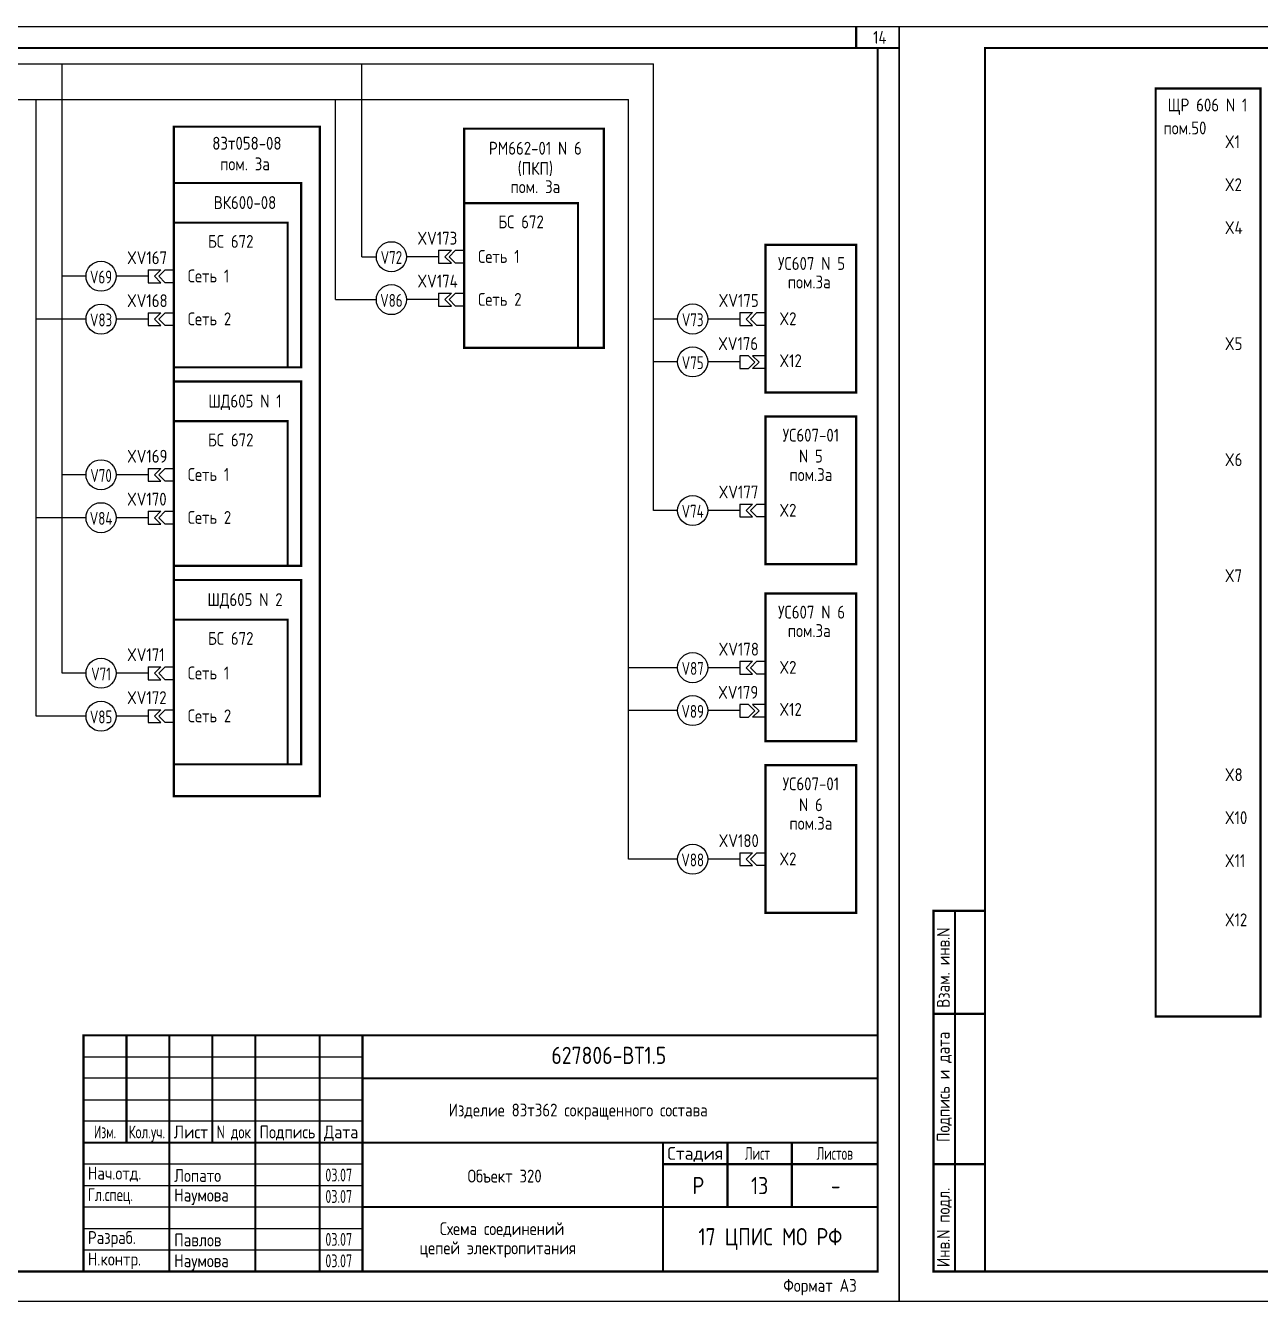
# Model space of a CAD drawing. Header units: millimetres. Extents: x -1014 to 2091, y -2505 to -1739.
# Drawn here: x 462.5 to 750.2, y -2036.3 to -1739.1 of the extents above; entities that cross this region are included whole.
import ezdxf
from ezdxf.enums import TextEntityAlignment as Align

# ---------------------------------------------------------------- set-up
doc = ezdxf.new("R2010")
doc.units = ezdxf.units.MM
doc.layers.add('FORMAT', color=7, linetype='Continuous')
doc.styles.add('SIMPLEX', font='simplex.shx', dxfattribs={"width": 0.75})
doc.styles.add('SIMPLEX1', font='Simplex.shx', dxfattribs={"width": 0.8})
doc.styles.add('SN', font='Simplex.shx', dxfattribs={"width": 0.8, "oblique": 15})
doc.styles.get("Standard").update_dxf_attribs({"font": 'simplex.shx', "width": 0.8, "height": 2.5})

msp = doc.modelspace()

# ---------------------------------------------------------------- linework, layer by layer
for p, q in [((324.4, -1747.99), (608.75, -1747.99)), ((470.99, -1889.99), (470.99, -1747.99)), ((540.86, -1793.01), (540.86, -1747.99)), ((608.75, -1852.08), (608.75, -1747.99)), ((391.82, -1756.32), (602.92, -1756.32)), ((464.99, -1899.99), (464.99, -1756.32)), ((534.72, -1802.9), (534.72, -1756.32)), ((602.92, -1933.31), (602.92, -1756.32)), ((558.68, -1791.45), (558.68, -1794.45)), ((540.86, -1793.01), (544.21, -1793.01)), ((558.68, -1792.95), (551.21, -1792.95)), ((476.57, -1797.5), (470.99, -1797.5)), ((491.04, -1797.5), (483.57, -1797.5)), ((491.04, -1796), (491.04, -1799)), ((534.72, -1802.9), (544.21, -1802.9)), ((558.68, -1802.95), (551.21, -1802.95)), ((558.68, -1801.45), (558.68, -1804.45)), ((491.04, -1806), (491.04, -1809)), ((628.87, -1805.96), (628.87, -1808.96)), ((476.57, -1807.5), (464.99, -1807.5)), ((491.04, -1807.5), (483.57, -1807.5)), ((614.4, -1807.46), (608.75, -1807.46)), ((628.87, -1807.46), (621.4, -1807.46)), ((634.87, -1816.01), (634.87, -1819.01)), ((614.4, -1817.46), (608.75, -1817.46)), ((628.87, -1817.46), (621.4, -1817.46)), ((491.04, -1842.25), (491.04, -1845.25)), ((476.57, -1843.75), (470.99, -1843.75)), ((491.04, -1843.75), (483.57, -1843.75)), ((628.87, -1850.58), (628.87, -1853.58)), ((476.57, -1853.75), (464.99, -1853.75)), ((491.04, -1853.75), (483.57, -1853.75)), ((491.04, -1852.25), (491.04, -1855.25)), ((614.4, -1852.08), (608.75, -1852.08)), ((628.87, -1852.08), (621.4, -1852.08)), ((628.87, -1887.19), (628.87, -1890.19)), ((476.57, -1889.99), (470.99, -1889.99)), ((491.04, -1889.99), (483.57, -1889.99)), ((491.04, -1888.49), (491.04, -1891.49)), ((614.4, -1888.69), (602.92, -1888.69)), ((628.87, -1888.69), (621.4, -1888.69)), ((491.04, -1898.49), (491.04, -1901.49)), ((614.4, -1898.69), (602.92, -1898.69)), ((628.87, -1898.69), (621.4, -1898.69)), ((634.87, -1897.24), (634.87, -1900.24)), ((476.57, -1899.99), (464.99, -1899.99)), ((491.04, -1899.99), (483.57, -1899.99)), ((628.87, -1931.81), (628.87, -1934.81)), ((614.4, -1933.31), (602.92, -1933.31)), ((628.87, -1933.31), (621.4, -1933.31))]:
    msp.add_line(p, q)
at = {"ltscale": 2}
for p, q in [((558.68, -1791.45), (561.68, -1791.45)), ((558.68, -1791.45), (561.68, -1791.45)), ((561.68, -1791.45), (560.18, -1792.95)), ((561.68, -1791.45), (560.18, -1792.95)), ((562.68, -1791.45), (561.18, -1792.95)), ((562.68, -1791.45), (561.18, -1792.95)), ((562.68, -1791.45), (564.68, -1791.45)), ((562.68, -1791.45), (564.68, -1791.45)), ((564.68, -1791.45), (564.68, -1794.45)), ((564.68, -1791.45), (564.68, -1794.45)), ((558.68, -1794.45), (561.68, -1794.45)), ((558.68, -1794.45), (561.68, -1794.45)), ((561.68, -1794.45), (560.18, -1792.95)), ((561.68, -1794.45), (560.18, -1792.95)), ((562.68, -1794.45), (561.18, -1792.95)), ((562.68, -1794.45), (561.18, -1792.95)), ((564.68, -1794.45), (562.68, -1794.45)), ((564.68, -1794.45), (562.68, -1794.45)), ((491.04, -1796), (494.04, -1796)), ((491.04, -1796), (494.04, -1796)), ((494.04, -1796), (492.54, -1797.5)), ((494.04, -1796), (492.54, -1797.5)), ((494.04, -1799), (492.54, -1797.5)), ((494.04, -1799), (492.54, -1797.5)), ((495.04, -1796), (493.54, -1797.5)), ((495.04, -1796), (493.54, -1797.5)), ((495.04, -1799), (493.54, -1797.5)), ((495.04, -1799), (493.54, -1797.5)), ((495.04, -1796), (497.04, -1796)), ((495.04, -1796), (497.04, -1796)), ((497.04, -1796), (497.04, -1799)), ((497.04, -1796), (497.04, -1799)), ((491.04, -1799), (494.04, -1799)), ((491.04, -1799), (494.04, -1799)), ((497.04, -1799), (495.04, -1799)), ((497.04, -1799), (495.04, -1799)), ((558.68, -1801.45), (561.68, -1801.45)), ((558.68, -1801.45), (561.68, -1801.45)), ((561.68, -1801.45), (560.18, -1802.95)), ((561.68, -1801.45), (560.18, -1802.95)), ((561.68, -1804.45), (560.18, -1802.95)), ((561.68, -1804.45), (560.18, -1802.95)), ((562.68, -1801.45), (561.18, -1802.95)), ((562.68, -1801.45), (561.18, -1802.95)), ((562.68, -1804.45), (561.18, -1802.95)), ((562.68, -1804.45), (561.18, -1802.95)), ((562.68, -1801.45), (564.68, -1801.45)), ((562.68, -1801.45), (564.68, -1801.45)), ((564.68, -1801.45), (564.68, -1804.45)), ((564.68, -1801.45), (564.68, -1804.45)), ((491.04, -1806), (494.04, -1806)), ((491.04, -1806), (494.04, -1806)), ((494.04, -1806), (492.54, -1807.5)), ((494.04, -1806), (492.54, -1807.5)), ((495.04, -1806), (493.54, -1807.5)), ((495.04, -1806), (493.54, -1807.5)), ((495.04, -1806), (497.04, -1806)), ((495.04, -1806), (497.04, -1806)), ((497.04, -1806), (497.04, -1809)), ((497.04, -1806), (497.04, -1809)), ((558.68, -1804.45), (561.68, -1804.45)), ((558.68, -1804.45), (561.68, -1804.45)), ((564.68, -1804.45), (562.68, -1804.45)), ((564.68, -1804.45), (562.68, -1804.45)), ((628.87, -1805.96), (631.87, -1805.96)), ((628.87, -1805.96), (631.87, -1805.96)), ((631.87, -1805.96), (630.37, -1807.46)), ((631.87, -1805.96), (630.37, -1807.46)), ((632.87, -1805.96), (631.37, -1807.46)), ((632.87, -1805.96), (631.37, -1807.46)), ((632.87, -1805.96), (634.87, -1805.96)), ((632.87, -1805.96), (634.87, -1805.96)), ((634.87, -1805.96), (634.87, -1808.96)), ((634.87, -1805.96), (634.87, -1808.96)), ((491.04, -1809), (494.04, -1809)), ((491.04, -1809), (494.04, -1809)), ((494.04, -1809), (492.54, -1807.5)), ((494.04, -1809), (492.54, -1807.5)), ((495.04, -1809), (493.54, -1807.5)), ((495.04, -1809), (493.54, -1807.5)), ((497.04, -1809), (495.04, -1809)), ((497.04, -1809), (495.04, -1809)), ((628.87, -1808.96), (631.87, -1808.96)), ((628.87, -1808.96), (631.87, -1808.96)), ((631.87, -1808.96), (630.37, -1807.46)), ((631.87, -1808.96), (630.37, -1807.46)), ((632.87, -1808.96), (631.37, -1807.46)), ((632.87, -1808.96), (631.37, -1807.46)), ((634.87, -1808.96), (632.87, -1808.96)), ((634.87, -1808.96), (632.87, -1808.96)), ((630.87, -1816.01), (628.87, -1816.01)), ((628.87, -1816.01), (628.87, -1819.01)), ((630.87, -1816.01), (628.87, -1816.01)), ((628.87, -1816.01), (628.87, -1819.01)), ((630.87, -1816.01), (632.37, -1817.51)), ((630.87, -1816.01), (632.37, -1817.51)), ((634.87, -1816.01), (631.87, -1816.01)), ((631.87, -1816.01), (633.37, -1817.51)), ((634.87, -1816.01), (631.87, -1816.01)), ((631.87, -1816.01), (633.37, -1817.51)), ((628.87, -1819.01), (630.87, -1819.01)), ((628.87, -1819.01), (630.87, -1819.01)), ((630.87, -1819.01), (632.37, -1817.51)), ((630.87, -1819.01), (632.37, -1817.51)), ((631.87, -1819.01), (633.37, -1817.51)), ((631.87, -1819.01), (633.37, -1817.51)), ((634.87, -1819.01), (631.87, -1819.01)), ((634.87, -1819.01), (631.87, -1819.01)), ((491.04, -1842.25), (494.04, -1842.25)), ((491.04, -1842.25), (494.04, -1842.25)), ((494.04, -1842.25), (492.54, -1843.75)), ((494.04, -1842.25), (492.54, -1843.75)), ((495.04, -1842.25), (493.54, -1843.75)), ((495.04, -1842.25), (493.54, -1843.75)), ((495.04, -1842.25), (497.04, -1842.25)), ((495.04, -1842.25), (497.04, -1842.25)), ((497.04, -1842.25), (497.04, -1845.25)), ((497.04, -1842.25), (497.04, -1845.25)), ((491.04, -1845.25), (494.04, -1845.25)), ((491.04, -1845.25), (494.04, -1845.25)), ((494.04, -1845.25), (492.54, -1843.75)), ((494.04, -1845.25), (492.54, -1843.75)), ((495.04, -1845.25), (493.54, -1843.75)), ((495.04, -1845.25), (493.54, -1843.75)), ((497.04, -1845.25), (495.04, -1845.25)), ((497.04, -1845.25), (495.04, -1845.25)), ((628.87, -1850.58), (631.87, -1850.58)), ((628.87, -1850.58), (631.87, -1850.58)), ((631.87, -1850.58), (630.37, -1852.08)), ((631.87, -1850.58), (630.37, -1852.08)), ((632.87, -1850.58), (631.37, -1852.08)), ((632.87, -1850.58), (631.37, -1852.08)), ((632.87, -1850.58), (634.87, -1850.58)), ((632.87, -1850.58), (634.87, -1850.58)), ((634.87, -1850.58), (634.87, -1853.58)), ((634.87, -1850.58), (634.87, -1853.58)), ((491.04, -1852.25), (494.04, -1852.25)), ((491.04, -1852.25), (494.04, -1852.25)), ((494.04, -1852.25), (492.54, -1853.75)), ((494.04, -1852.25), (492.54, -1853.75)), ((494.04, -1855.25), (492.54, -1853.75)), ((494.04, -1855.25), (492.54, -1853.75)), ((495.04, -1852.25), (493.54, -1853.75)), ((495.04, -1852.25), (493.54, -1853.75)), ((495.04, -1855.25), (493.54, -1853.75)), ((495.04, -1855.25), (493.54, -1853.75)), ((495.04, -1852.25), (497.04, -1852.25)), ((495.04, -1852.25), (497.04, -1852.25)), ((497.04, -1852.25), (497.04, -1855.25)), ((497.04, -1852.25), (497.04, -1855.25)), ((628.87, -1853.58), (631.87, -1853.58)), ((628.87, -1853.58), (631.87, -1853.58)), ((631.87, -1853.58), (630.37, -1852.08)), ((631.87, -1853.58), (630.37, -1852.08)), ((632.87, -1853.58), (631.37, -1852.08)), ((632.87, -1853.58), (631.37, -1852.08)), ((634.87, -1853.58), (632.87, -1853.58)), ((634.87, -1853.58), (632.87, -1853.58)), ((491.04, -1855.25), (494.04, -1855.25)), ((491.04, -1855.25), (494.04, -1855.25)), ((497.04, -1855.25), (495.04, -1855.25)), ((497.04, -1855.25), (495.04, -1855.25)), ((628.87, -1887.19), (631.87, -1887.19)), ((628.87, -1887.19), (631.87, -1887.19)), ((631.87, -1887.19), (630.37, -1888.69)), ((631.87, -1887.19), (630.37, -1888.69)), ((632.87, -1887.19), (631.37, -1888.69)), ((632.87, -1887.19), (631.37, -1888.69)), ((632.87, -1887.19), (634.87, -1887.19)), ((632.87, -1887.19), (634.87, -1887.19)), ((634.87, -1887.19), (634.87, -1890.19)), ((634.87, -1887.19), (634.87, -1890.19)), ((491.04, -1888.49), (494.04, -1888.49)), ((491.04, -1888.49), (494.04, -1888.49)), ((494.04, -1888.49), (492.54, -1889.99)), ((494.04, -1888.49), (492.54, -1889.99)), ((494.04, -1891.49), (492.54, -1889.99)), ((494.04, -1891.49), (492.54, -1889.99)), ((495.04, -1888.49), (493.54, -1889.99)), ((495.04, -1888.49), (493.54, -1889.99)), ((495.04, -1891.49), (493.54, -1889.99)), ((495.04, -1891.49), (493.54, -1889.99)), ((495.04, -1888.49), (497.04, -1888.49)), ((495.04, -1888.49), (497.04, -1888.49)), ((497.04, -1888.49), (497.04, -1891.49)), ((497.04, -1888.49), (497.04, -1891.49)), ((628.87, -1890.19), (631.87, -1890.19)), ((628.87, -1890.19), (631.87, -1890.19)), ((631.87, -1890.19), (630.37, -1888.69)), ((631.87, -1890.19), (630.37, -1888.69)), ((632.87, -1890.19), (631.37, -1888.69)), ((632.87, -1890.19), (631.37, -1888.69)), ((634.87, -1890.19), (632.87, -1890.19)), ((634.87, -1890.19), (632.87, -1890.19)), ((491.04, -1891.49), (494.04, -1891.49)), ((491.04, -1891.49), (494.04, -1891.49)), ((497.04, -1891.49), (495.04, -1891.49)), ((497.04, -1891.49), (495.04, -1891.49)), ((491.04, -1898.49), (494.04, -1898.49)), ((491.04, -1898.49), (494.04, -1898.49)), ((494.04, -1898.49), (492.54, -1899.99)), ((494.04, -1898.49), (492.54, -1899.99)), ((495.04, -1898.49), (493.54, -1899.99)), ((495.04, -1898.49), (493.54, -1899.99)), ((495.04, -1898.49), (497.04, -1898.49)), ((495.04, -1898.49), (497.04, -1898.49)), ((497.04, -1898.49), (497.04, -1901.49)), ((497.04, -1898.49), (497.04, -1901.49)), ((630.87, -1897.24), (628.87, -1897.24)), ((628.87, -1897.24), (628.87, -1900.24)), ((630.87, -1897.24), (628.87, -1897.24)), ((628.87, -1897.24), (628.87, -1900.24)), ((630.87, -1897.24), (632.37, -1898.74)), ((630.87, -1897.24), (632.37, -1898.74)), ((630.87, -1900.24), (632.37, -1898.74)), ((630.87, -1900.24), (632.37, -1898.74)), ((634.87, -1897.24), (631.87, -1897.24)), ((631.87, -1897.24), (633.37, -1898.74)), ((634.87, -1897.24), (631.87, -1897.24)), ((631.87, -1897.24), (633.37, -1898.74)), ((631.87, -1900.24), (633.37, -1898.74)), ((631.87, -1900.24), (633.37, -1898.74)), ((491.04, -1901.49), (494.04, -1901.49)), ((491.04, -1901.49), (494.04, -1901.49)), ((494.04, -1901.49), (492.54, -1899.99)), ((494.04, -1901.49), (492.54, -1899.99)), ((495.04, -1901.49), (493.54, -1899.99)), ((495.04, -1901.49), (493.54, -1899.99)), ((497.04, -1901.49), (495.04, -1901.49)), ((497.04, -1901.49), (495.04, -1901.49)), ((628.87, -1900.24), (630.87, -1900.24)), ((628.87, -1900.24), (630.87, -1900.24)), ((634.87, -1900.24), (631.87, -1900.24)), ((634.87, -1900.24), (631.87, -1900.24)), ((628.87, -1931.81), (631.87, -1931.81)), ((628.87, -1931.81), (631.87, -1931.81)), ((631.87, -1931.81), (630.37, -1933.31)), ((631.87, -1931.81), (630.37, -1933.31)), ((632.87, -1931.81), (631.37, -1933.31)), ((632.87, -1931.81), (631.37, -1933.31)), ((632.87, -1931.81), (634.87, -1931.81)), ((632.87, -1931.81), (634.87, -1931.81)), ((634.87, -1931.81), (634.87, -1934.81)), ((634.87, -1931.81), (634.87, -1934.81)), ((628.87, -1934.81), (631.87, -1934.81)), ((628.87, -1934.81), (631.87, -1934.81)), ((631.87, -1934.81), (630.37, -1933.31)), ((631.87, -1934.81), (630.37, -1933.31)), ((632.87, -1934.81), (631.37, -1933.31)), ((632.87, -1934.81), (631.37, -1933.31)), ((634.87, -1934.81), (632.87, -1934.81)), ((634.87, -1934.81), (632.87, -1934.81))]:
    msp.add_line(p, q, dxfattribs=at)
at = {"linetype": 'Continuous', "const_width": 0.5}
for points in [[(666, -1744.34), (656, -1744.34), (656, -1739.34)], [(686, -1945.34), (674, -1945.34), (674, -2029.34), (686, -2029.34)], [(679, -1945.34), (679, -2029.34)], [(674, -1969.34), (686, -1969.34)], [(611, -2004.34), (661, -2004.34)], [(674, -2004.34), (686, -2004.34)]]:
    msp.add_lwpolyline(points, dxfattribs=at)
at = {"const_width": 0.5}
for points in [[(750.19, -1969.94), (725.76, -1969.94), (725.76, -1753.76), (750.19, -1753.76)], [(497.04, -1918.61), (531.06, -1918.61), (531.06, -1762.66), (497.04, -1762.66)], [(597.21, -1763.11), (564.68, -1763.11), (564.68, -1814.18), (597.21, -1814.18)], [(526.68, -1775.78), (497.04, -1775.78), (497.04, -1818.72), (526.68, -1818.72)], [(564.68, -1814.18), (591.17, -1814.18), (591.17, -1780.48), (564.68, -1780.48)], [(497.04, -1818.72), (523.53, -1818.72), (523.53, -1785.02), (497.04, -1785.02)], [(634.87, -1824.58), (656, -1824.58), (656, -1790.17), (634.87, -1790.17)], [(526.68, -1822.02), (497.04, -1822.02), (497.04, -1864.97), (526.68, -1864.97)], [(497.04, -1864.97), (523.53, -1864.97), (523.53, -1831.27), (497.04, -1831.27)], [(634.87, -1864.58), (656, -1864.58), (656, -1830.17), (634.87, -1830.17)], [(526.68, -1868.26), (497.04, -1868.26), (497.04, -1911.21), (526.68, -1911.21)], [(634.87, -1905.81), (656, -1905.81), (656, -1871.4), (634.87, -1871.4)], [(497.04, -1911.21), (523.53, -1911.21), (523.53, -1877.51), (497.04, -1877.51)], [(634.87, -1945.81), (656, -1945.81), (656, -1911.4), (634.87, -1911.4)]]:
    msp.add_lwpolyline(points, close=True, dxfattribs=at)
at = {"color": 4, "linetype": 'Continuous'}
for centre in [(547.71, -1792.95), (547.71, -1792.95), (480.07, -1797.5), (480.07, -1797.5), (547.71, -1802.95), (547.71, -1802.95), (480.07, -1807.5), (480.07, -1807.5), (617.9, -1807.46), (617.9, -1817.46), (617.9, -1817.46), (480.07, -1843.75), (480.07, -1843.75), (617.9, -1852.08), (480.07, -1853.75), (480.07, -1853.75), (480.07, -1889.99), (480.07, -1889.99), (617.9, -1888.69), (617.9, -1898.69), (617.9, -1898.69), (480.07, -1899.99), (480.07, -1899.99), (617.9, -1933.31)]:
    msp.add_circle(centre, 3.5, dxfattribs=at)
at = {"layer": 'FORMAT', "ltscale": 10}
for p, q in [((476, -1979.34), (541, -1979.34)), ((541, -1984.34), (476, -1984.34)), ((476, -1989.34), (541, -1989.34)), ((541, -1994.34), (476, -1994.34)), ((541, -2004.34), (476, -2004.34)), ((476, -2009.34), (541, -2009.34)), ((541, -2014.34), (476, -2014.34)), ((476, -2019.34), (541, -2019.34)), ((476, -2024.34), (541, -2024.34))]:
    msp.add_line(p, q, dxfattribs=at)
for points in [[(246, -2036.34), (246, -1739.34), (666, -1739.34), (666, -2036.34), (246, -2036.34)], [(666, -2036.34), (666, -1739.34), (1086, -1739.34), (1086, -2036.34), (666, -2036.34)]]:
    msp.add_lwpolyline(points, dxfattribs=at)
at = {"layer": 'FORMAT', "ltscale": 10, "const_width": 0.5}
for points in [[(266, -2029.34), (266, -1744.34), (661, -1744.34), (661, -2029.34), (266, -2029.34)], [(686, -2029.34), (686, -1744.34), (1081, -1744.34), (1081, -2029.34), (686, -2029.34)], [(476, -2029.34), (476, -1974.34), (661, -1974.34)], [(486, -1974.34), (486, -1999.34)], [(496, -1974.34), (496, -2029.34)], [(506, -1974.34), (506, -1999.34)], [(516, -1974.34), (516, -2029.34)], [(531, -1974.34), (531, -2029.34)], [(541, -1974.34), (541, -2029.34)], [(541, -1984.34), (661, -1984.34)], [(476, -1999.34), (661, -1999.34)], [(611, -1999.34), (611, -2029.34)], [(626, -1999.34), (626, -2014.34)], [(641, -1999.34), (641, -2014.34)], [(541, -2014.34), (661, -2014.34)]]:
    msp.add_lwpolyline(points, dxfattribs=at)
at = {"layer": 'FORMAT', "linetype": 'Continuous', "const_width": 0.5}
msp.add_lwpolyline([(674, -1945.34), (686, -1945.34)], dxfattribs=at)
at = {"layer": 'FORMAT', "linetype": 'Continuous'}
for points in [[(686, -2029.34), (674, -2029.34), (674, -1945.34)], [(679, -1945.34), (679, -2029.34)], [(686, -1969.34), (674, -1969.34)], [(611, -2004.34), (661, -2004.34)], [(686, -2004.34), (674, -2004.34)]]:
    msp.add_lwpolyline(points, dxfattribs=at)

# ---------------------------------------------------------------- texts
at = {"width": 0.8}
for s, p in [('ЩР 606 N 1', (737.84, -1757.6)), ('пом.50', (732.58, -1762.95)), ('83т058-08', (514.05, -1766.52)), ('РМ662-01 N 6', (581.25, -1767.68)), ('пом. 3а', (513.61, -1771.33)), ('(ПКП)', (581.25, -1772.39)), ('пом. 3а', (581.25, -1776.64)), ('ВК600-08', (513.61, -1780.34)), ('БС 672', (577.93, -1784.84)), ('БС 672', (510.29, -1789.38)), ('УС607 N 5', (645.6, -1794.53)), ('пом.3а ', (645.85, -1798.84)), ('ШД605 N 1', (513.61, -1826.59)), ('УС607-01', (645.44, -1834.53)), ('БС 672', (510.29, -1835.63)), ('N 5', (645.44, -1839.4)), ('пом.3а', (645.44, -1843.71)), ('ШД605 N 2', (513.61, -1872.83)), ('УС607 N 6', (645.6, -1875.75)), ('пом.3а ', (645.85, -1880.06)), ('БС 672', (510.29, -1881.87)), ('УС607-01', (645.44, -1915.75)), ('N 6', (645.44, -1920.63)), ('пом.3а', (645.44, -1924.94))]:
    msp.add_text(s, height=3, dxfattribs=at).set_placement(p, align=Align.MIDDLE_CENTER)
at = {"linetype": 'Continuous', "style": 'SIMPLEX1', "width": 0.8}
for s, p in [('X1', (741.89, -1767.67)), ('X2', (741.89, -1777.67)), ('X4', (741.89, -1787.67)), ('XV173', (553.78, -1790.14)), ('XV167', (486.13, -1794.69)), ('Сеть 1', (567.92, -1794.39)), ('Сеть 1', (500.28, -1798.93)), ('XV174', (553.78, -1800.14)), ('XV168', (486.13, -1804.69)), ('Сеть 2', (567.92, -1804.39)), ('XV175', (623.95, -1804.65)), ('Сеть 2', (500.28, -1808.93)), ('X2', (638.11, -1808.9)), ('XV176', (623.83, -1814.69)), ('X5', (741.89, -1814.7)), ('X12', (638.11, -1818.68)), ('XV169', (486.13, -1840.93)), ('X6', (741.89, -1841.73)), ('Сеть 1', (500.28, -1845.18)), ('XV170', (486.13, -1850.93)), ('XV177', (623.95, -1849.26)), ('X2', (638.11, -1853.51)), ('Сеть 2', (500.28, -1855.18)), ('X7', (741.89, -1868.76)), ('XV171', (486.13, -1887.17)), ('XV178', (623.95, -1885.88)), ('X2', (638.11, -1890.12)), ('Сеть 1', (500.28, -1891.42)), ('XV179', (623.83, -1895.92)), ('XV172', (486.13, -1897.17)), ('Сеть 2', (500.28, -1901.42)), ('X12', (638.11, -1899.91)), ('X8', (741.89, -1915.13)), ('X10', (741.89, -1925.13)), ('XV180', (623.95, -1930.49)), ('X2', (638.11, -1934.74)), ('X11', (741.89, -1935.13)), ('X12', (741.89, -1948.93))]:
    msp.add_text(s, height=3, dxfattribs=at).set_placement(p)
at = {"color": 4, "linetype": 'Continuous', "style": 'SIMPLEX1', "width": 0.7}
for s, p in [('V72', (547.72, -1793.13)), ('V69', (480.08, -1797.68)), ('V86', (547.72, -1803.13)), ('V83', (480.08, -1807.68)), ('V73', (617.91, -1807.64)), ('V75', (617.91, -1817.64)), ('V70', (480.08, -1843.92)), ('V74', (617.91, -1852.25)), ('V84', (480.08, -1853.92)), ('V87', (617.91, -1888.87)), ('V71', (480.08, -1890.16)), ('V85', (480.08, -1900.16)), ('V89', (617.91, -1898.87)), ('V88', (617.91, -1933.48))]:
    msp.add_text(s, height=3, dxfattribs=at).set_placement(p, align=Align.MIDDLE_CENTER)
at = {"layer": 'FORMAT', "style": 'SN', "width": 0.8}
for s, height, p in [('14', 3, (661.5, -1741.84)), ('Р', 4, (619.22, -2009.34)), ('13', 4, (633.5, -2009.34)), ('-', 4, (651.22, -2009.34))]:
    msp.add_text(s, height=height, dxfattribs=at).set_placement(p, align=Align.MIDDLE)
at = {"layer": 'FORMAT', "linetype": 'Continuous', "style": 'SN', "width": 0.8}
for s, p in [('Взам. инв.N', (677.79, -1967.92)), ('Инв.N подл.', (677.79, -2028.34))]:
    msp.add_text(s, height=3, rotation=90, dxfattribs=at).set_placement(p)
msp.add_text('Подпись и дата', height=3, rotation=90, dxfattribs=at).set_placement((677.79, -1986.34), align=Align.CENTER)
at = {"layer": 'FORMAT', "style": 'SIMPLEX', "width": 0.8}
msp.add_text('627806-ВТ1.5', height=4, dxfattribs=at).set_placement((598.37, -1981.01), align=Align.CENTER)
at = {"layer": 'FORMAT', "linetype": 'Continuous', "style": 'SN'}
for s, width, p in [('Изделие 83т362 сокращенного состава', 0.8, (561.05, -1993.24)), ('Нач.отд.', 0.8, (477, -2007.95)), ('Лопато', 0.8, (497.12, -2008.49)), ('03.07', 0.65, (532.33, -2008.38)), ('Объект 320', 0.8, (565.47, -2008.63)), ('Гл.спец.', 0.7, (477, -2012.95)), ('Наумова', 0.8, (497.12, -2013.05)), ('03.07', 0.65, (532.33, -2013.38)), ('Схема соединений', 0.8, (559.01, -2020.88)), ('Разраб.    ', 0.8, (477, -2022.95)), ('Павлов', 0.8, (497.12, -2023.5)), ('03.07', 0.65, (532.33, -2023.38)), ('цепей электропитания', 0.8, (554.29, -2025.35)), ('Н.контр.', 0.8, (477, -2027.97)), ('Наумова', 0.8, (497.12, -2028.35)), ('03.07', 0.65, (532.33, -2028.38)), ('Формат А3', 0.8, (639, -2034.1))]:
    msp.add_text(s, height=3, dxfattribs=dict(at, width=width)).set_placement(p)
at = {"layer": 'FORMAT', "linetype": 'Continuous', "style": 'SN', "width": 0.622222}
for s, p in [('Изм.', (481, -1998.34)), ('Лист', (633, -2003.34)), ('Листов', (651, -2003.34))]:
    msp.add_text(s, height=3, dxfattribs=at).set_placement(p, align=Align.CENTER)
at = {"layer": 'FORMAT', "linetype": 'Continuous', "style": 'SN'}
for s, width, p, p2 in [('Кол.уч.', 0.589109, (486.5, -1998.34), (495, -1998.34)), ('Лист', 0.666667, (497, -1998.34), (505, -1998.34)), ('N док', 0.589474, (507, -1998.34), (515, -1998.34)), ('Подпись', 0.684211, (517, -1998.34), (530, -1998.34)), ('Дата', 0.622222, (532, -1998.34), (540, -1998.34)), ('Стадия', 0.745902, (612, -2003.34), (625, -2003.34))]:
    msp.add_text(s, height=3, dxfattribs=dict(at, width=width)).set_placement(p, p2, align=Align.FIT)
at = {"layer": 'FORMAT', "linetype": 'Continuous', "ltscale": 10, "style": 'SN', "width": 0.8}
msp.add_text('17 ЦПИС МО РФ', height=4, dxfattribs=at).set_placement((636, -2021.79), align=Align.MIDDLE)

doc.saveas('drawing.dxf')
